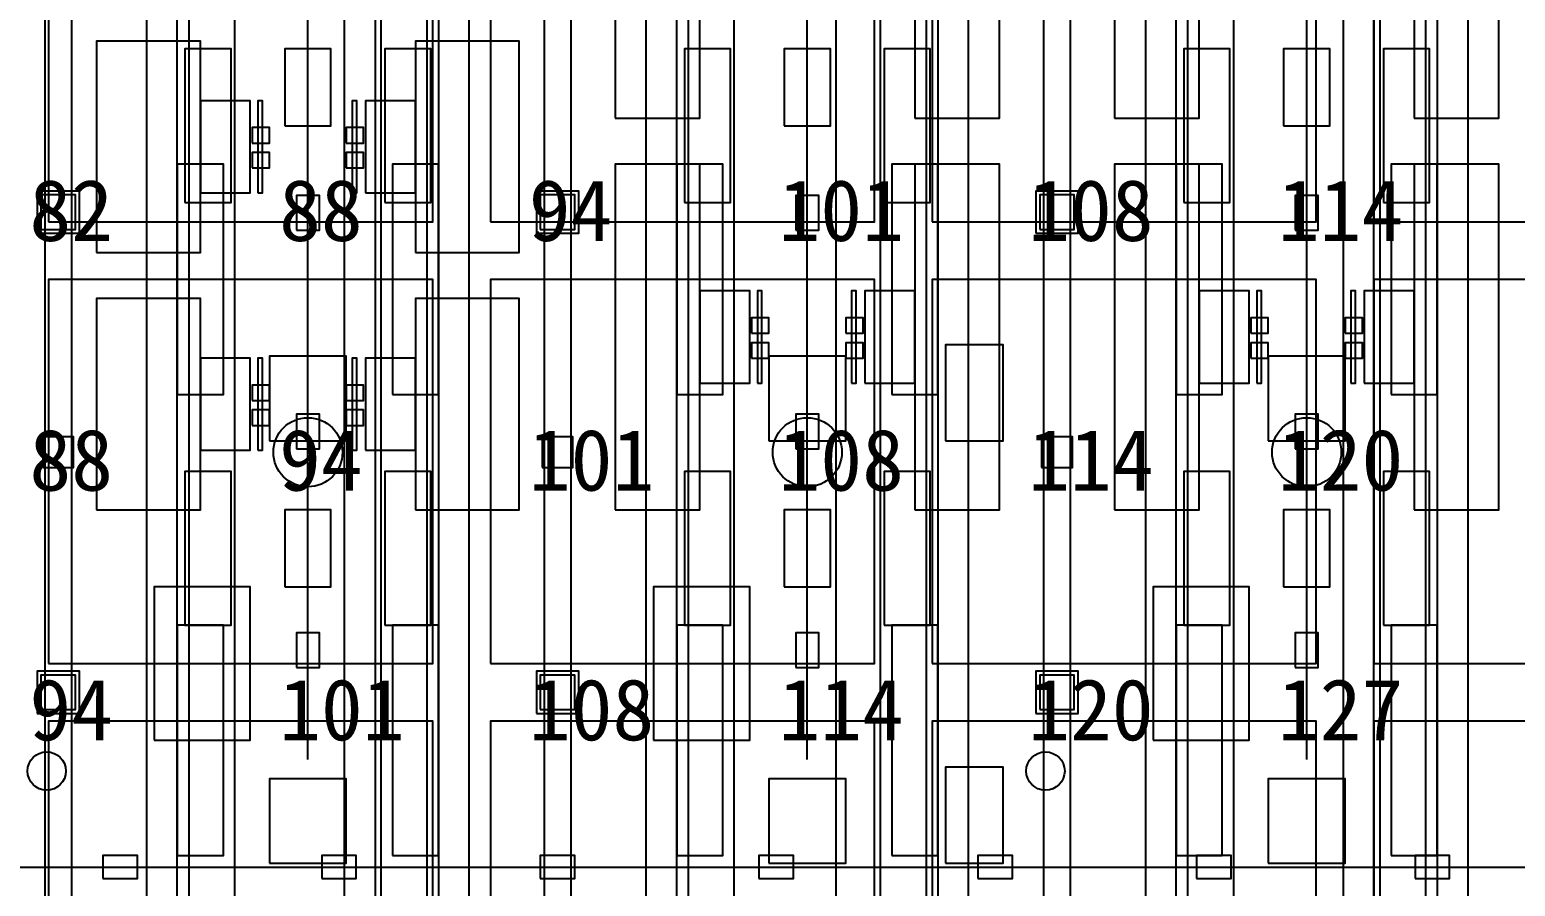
# Model space of a CAD drawing. Header units: metres. Extents: x -1640 to 1560, y -268 to 2338.
# Drawn here: x -72.99 to -34.32, y 2042.2 to 2064.5 of the extents above; entities that cross this region are included whole.
import ezdxf

# ---------------------------------------------------------------- set-up
doc = ezdxf.new("R2010")
doc.units = ezdxf.units.M
for name, color, linetype in [('1F_CHL', 4, 'Continuous'), ('1F_PUMP', 2, 'Continuous'), ('1F_SCR', 3, 'Continuous'), ('1F_STRUCT_COLUMN', 8, 'Continuous'), ('2F_CSF_LATERAL_RACK_CONCEPT', 9, 'Continuous'), ('2F_RFG', 5, 'Continuous'), ('2F_STRUCT_COLUMN', 8, 'Continuous'), ('2F_VMB', 6, 'Continuous'), ('3F_CLEANROOM_OVERHEAD_PIPE_DUCT_CONCEPT', 9, 'Continuous'), ('3F_CMP', 5, 'Continuous'), ('3F_EHS_EGRESS_DIST_M', 2, 'Continuous'), ('3F_EHS_EXTINGUISHER_HYDRANT_CABINET_CONCEPT', 1, 'Continuous'), ('3F_EHS_GAS_DETECTOR', 6, 'Continuous'), ('3F_FOUP', 5, 'Continuous'), ('3F_OHT', 9, 'Continuous'), ('3F_OHTV', 1, 'Continuous'), ('3F_STK', 3, 'Continuous'), ('3F_STRUCT_COLUMN', 8, 'Continuous'), ('3F_TBAR', 6, 'Continuous'), ('3F_WET', 6, 'Continuous'), ('4F_FFU', 1, 'Continuous'), ('4F_STRUCT_PLENUM_TRUSS_CONCEPT', 9, 'Continuous'), ('5F_CHL', 4, 'Continuous'), ('5F_PUMP', 2, 'Continuous'), ('5F_SCR', 3, 'Continuous'), ('5F_STRUCT_COLUMN', 8, 'Continuous'), ('6F_CSF_LATERAL_RACK_CONCEPT', 9, 'Continuous'), ('6F_RFG', 5, 'Continuous'), ('6F_STRUCT_COLUMN', 8, 'Continuous'), ('6F_VMB', 6, 'Continuous'), ('7F_CLEANROOM_OVERHEAD_PIPE_DUCT_CONCEPT', 9, 'Continuous'), ('7F_CMP', 5, 'Continuous'), ('7F_EHS_EGRESS_DIST_M', 2, 'Continuous'), ('7F_EHS_EXTINGUISHER_HYDRANT_CABINET_CONCEPT', 1, 'Continuous'), ('7F_EHS_GAS_DETECTOR', 6, 'Continuous'), ('7F_FOUP', 5, 'Continuous'), ('7F_OHT', 9, 'Continuous'), ('7F_OHTV', 1, 'Continuous'), ('7F_STK', 3, 'Continuous'), ('7F_STRUCT_COLUMN', 8, 'Continuous'), ('7F_TBAR', 6, 'Continuous'), ('7F_WET', 6, 'Continuous'), ('8F_FFU', 1, 'Continuous'), ('8F_STRUCT_PLENUM_TRUSS_CONCEPT', 9, 'Continuous'), ('UTIL_ELEC.LV_CONCEPT', 2, 'Continuous'), ('UTIL_PCW.R_CONCEPT', 1, 'Continuous'), ('UTIL_PCW.S_CONCEPT', 6, 'Continuous')]:
    doc.layers.add(name, color=color, linetype=linetype)

msp = doc.modelspace()

# ---------------------------------------------------------------- linework, layer by layer
at = {"layer": '1F_CHL'}
for points in [[(-49.15, 2053.8), (-47.65, 2053.8), (-47.65, 2056.3), (-49.15, 2056.3)], [(-49.15, 2042.8), (-47.65, 2042.8), (-47.65, 2045.3), (-49.15, 2045.3)]]:
    msp.add_lwpolyline(points, close=True, dxfattribs=at)
at = {"layer": '1F_PUMP'}
for points in [[(-68.95, 2060), (-67.75, 2060), (-67.75, 2064), (-68.95, 2064)], [(-63.75, 2060), (-62.55, 2060), (-62.55, 2064), (-63.75, 2064)], [(-55.95, 2060), (-54.75, 2060), (-54.75, 2064), (-55.95, 2064)], [(-50.75, 2060), (-49.55, 2060), (-49.55, 2064), (-50.75, 2064)], [(-42.95, 2060), (-41.75, 2060), (-41.75, 2064), (-42.95, 2064)], [(-37.75, 2060), (-36.55, 2060), (-36.55, 2064), (-37.75, 2064)], [(-68.95, 2049), (-67.75, 2049), (-67.75, 2053), (-68.95, 2053)], [(-63.75, 2049), (-62.55, 2049), (-62.55, 2053), (-63.75, 2053)], [(-55.95, 2049), (-54.75, 2049), (-54.75, 2053), (-55.95, 2053)], [(-50.75, 2049), (-49.55, 2049), (-49.55, 2053), (-50.75, 2053)], [(-42.95, 2049), (-41.75, 2049), (-41.75, 2053), (-42.95, 2053)], [(-37.75, 2049), (-36.55, 2049), (-36.55, 2053), (-37.75, 2053)]]:
    msp.add_lwpolyline(points, close=True, dxfattribs=at)
at = {"layer": '1F_SCR'}
for points in [[(-66.75, 2053.8), (-64.75, 2053.8), (-64.75, 2056), (-66.75, 2056)], [(-53.75, 2053.8), (-51.75, 2053.8), (-51.75, 2056), (-53.75, 2056)], [(-40.75, 2053.8), (-38.75, 2053.8), (-38.75, 2056), (-40.75, 2056)], [(-66.75, 2042.8), (-64.75, 2042.8), (-64.75, 2045), (-66.75, 2045)], [(-53.75, 2042.8), (-51.75, 2042.8), (-51.75, 2045), (-53.75, 2045)], [(-40.75, 2042.8), (-38.75, 2042.8), (-38.75, 2045), (-40.75, 2045)]]:
    msp.add_lwpolyline(points, close=True, dxfattribs=at)
at = {"layer": '1F_STRUCT_COLUMN'}
for points in [[(-72.8, 2059.2), (-71.7, 2059.2), (-71.7, 2060.3), (-72.8, 2060.3)], [(-59.8, 2059.2), (-58.7, 2059.2), (-58.7, 2060.3), (-59.8, 2060.3)], [(-46.8, 2059.2), (-45.7, 2059.2), (-45.7, 2060.3), (-46.8, 2060.3)], [(-72.8, 2046.7), (-71.7, 2046.7), (-71.7, 2047.8), (-72.8, 2047.8)], [(-59.8, 2046.7), (-58.7, 2046.7), (-58.7, 2047.8), (-59.8, 2047.8)], [(-46.8, 2046.7), (-45.7, 2046.7), (-45.7, 2047.8), (-46.8, 2047.8)]]:
    msp.add_lwpolyline(points, close=True, dxfattribs=at)
at = {"layer": '2F_CSF_LATERAL_RACK_CONCEPT'}
for points in [[(-69.95, 1970), (-69.15, 1970), (-69.15, 2113), (-69.95, 2113)], [(-62.35, 1970), (-61.55, 1970), (-61.55, 2113), (-62.35, 2113)], [(-56.95, 1970), (-56.15, 1970), (-56.15, 2113), (-56.95, 2113)], [(-49.35, 1970), (-48.55, 1970), (-48.55, 2113), (-49.35, 2113)], [(-43.95, 1970), (-43.15, 1970), (-43.15, 2113), (-43.95, 2113)], [(-36.35, 1970), (-35.55, 1970), (-35.55, 2113), (-36.35, 2113)]]:
    msp.add_lwpolyline(points, close=True, dxfattribs=at)
at = {"layer": '2F_RFG'}
for points in [[(-69.15, 2055), (-67.95, 2055), (-67.95, 2061), (-69.15, 2061)], [(-63.55, 2055), (-62.35, 2055), (-62.35, 2061), (-63.55, 2061)], [(-56.15, 2055), (-54.95, 2055), (-54.95, 2061), (-56.15, 2061)], [(-50.55, 2055), (-49.35, 2055), (-49.35, 2061), (-50.55, 2061)], [(-43.15, 2055), (-41.95, 2055), (-41.95, 2061), (-43.15, 2061)], [(-37.55, 2055), (-36.35, 2055), (-36.35, 2061), (-37.55, 2061)], [(-69.15, 2043), (-67.95, 2043), (-67.95, 2049), (-69.15, 2049)], [(-63.55, 2043), (-62.35, 2043), (-62.35, 2049), (-63.55, 2049)], [(-56.15, 2043), (-54.95, 2043), (-54.95, 2049), (-56.15, 2049)], [(-50.55, 2043), (-49.35, 2043), (-49.35, 2049), (-50.55, 2049)], [(-43.15, 2043), (-41.95, 2043), (-41.95, 2049), (-43.15, 2049)], [(-37.55, 2043), (-36.35, 2043), (-36.35, 2049), (-37.55, 2049)]]:
    msp.add_lwpolyline(points, close=True, dxfattribs=at)
at = {"layer": '2F_STRUCT_COLUMN'}
for points in [[(-72.7, 2059.3), (-71.8, 2059.3), (-71.8, 2060.2), (-72.7, 2060.2)], [(-59.7, 2059.3), (-58.8, 2059.3), (-58.8, 2060.2), (-59.7, 2060.2)], [(-46.7, 2059.3), (-45.8, 2059.3), (-45.8, 2060.2), (-46.7, 2060.2)], [(-72.7, 2046.8), (-71.8, 2046.8), (-71.8, 2047.7), (-72.7, 2047.7)], [(-59.7, 2046.8), (-58.8, 2046.8), (-58.8, 2047.7), (-59.7, 2047.7)], [(-46.7, 2046.8), (-45.8, 2046.8), (-45.8, 2047.7), (-46.7, 2047.7)]]:
    msp.add_lwpolyline(points, close=True, dxfattribs=at)
at = {"layer": '2F_VMB'}
for points in [[(-66.35, 2062), (-65.15, 2062), (-65.15, 2064), (-66.35, 2064)], [(-53.35, 2062), (-52.15, 2062), (-52.15, 2064), (-53.35, 2064)], [(-40.35, 2062), (-39.15, 2062), (-39.15, 2064), (-40.35, 2064)], [(-66.35, 2050), (-65.15, 2050), (-65.15, 2052), (-66.35, 2052)], [(-53.35, 2050), (-52.15, 2050), (-52.15, 2052), (-53.35, 2052)], [(-40.35, 2050), (-39.15, 2050), (-39.15, 2052), (-40.35, 2052)]]:
    msp.add_lwpolyline(points, close=True, dxfattribs=at)
at = {"layer": '3F_CLEANROOM_OVERHEAD_PIPE_DUCT_CONCEPT'}
for points in [[(-68.85, 1969), (-67.65, 1969), (-67.65, 2114), (-68.85, 2114)], [(-63.85, 1969), (-62.65, 1969), (-62.65, 2114), (-63.85, 2114)], [(-55.85, 1969), (-54.65, 1969), (-54.65, 2114), (-55.85, 2114)], [(-50.85, 1969), (-49.65, 1969), (-49.65, 2114), (-50.85, 2114)], [(-42.85, 1969), (-41.65, 1969), (-41.65, 2114), (-42.85, 2114)], [(-37.85, 1969), (-36.65, 1969), (-36.65, 2114), (-37.85, 2114)]]:
    msp.add_lwpolyline(points, close=True, dxfattribs=at)
at = {"layer": '3F_CMP'}
for points in [[(-71.25, 2058.7), (-68.55, 2058.7), (-68.55, 2064.2), (-71.25, 2064.2)], [(-62.95, 2058.7), (-60.25, 2058.7), (-60.25, 2064.2), (-62.95, 2064.2)], [(-68.55, 2060.25), (-67.25, 2060.25), (-67.25, 2062.65), (-68.55, 2062.65)], [(-64.25, 2060.25), (-62.95, 2060.25), (-62.95, 2062.65), (-64.25, 2062.65)], [(-71.25, 2052), (-68.55, 2052), (-68.55, 2057.5), (-71.25, 2057.5)], [(-62.95, 2052), (-60.25, 2052), (-60.25, 2057.5), (-62.95, 2057.5)], [(-68.55, 2053.55), (-67.25, 2053.55), (-67.25, 2055.95), (-68.55, 2055.95)], [(-64.25, 2053.55), (-62.95, 2053.55), (-62.95, 2055.95), (-64.25, 2055.95)]]:
    msp.add_lwpolyline(points, close=True, dxfattribs=at)
at = {"layer": '3F_EHS_EXTINGUISHER_HYDRANT_CABINET_CONCEPT'}
for centre in [(-72.55, 2045.2), (-46.55, 2045.2)]:
    msp.add_circle(centre, 0.5, dxfattribs=at)
at = {"layer": '3F_EHS_GAS_DETECTOR'}
for centre in [(-65.75, 2053.5), (-52.75, 2053.5), (-39.75, 2053.5)]:
    msp.add_circle(centre, 0.9, dxfattribs=at)
at = {"layer": '3F_FOUP'}
for points in [[(-67.2, 2061.55), (-66.75, 2061.55), (-66.75, 2061.95), (-67.2, 2061.95)], [(-64.75, 2061.55), (-64.3, 2061.55), (-64.3, 2061.95), (-64.75, 2061.95)], [(-67.2, 2060.9), (-66.75, 2060.9), (-66.75, 2061.3), (-67.2, 2061.3)], [(-64.75, 2060.9), (-64.3, 2060.9), (-64.3, 2061.3), (-64.75, 2061.3)], [(-54.2, 2056.6), (-53.75, 2056.6), (-53.75, 2057), (-54.2, 2057)], [(-51.75, 2056.6), (-51.3, 2056.6), (-51.3, 2057), (-51.75, 2057)], [(-41.2, 2056.6), (-40.75, 2056.6), (-40.75, 2057), (-41.2, 2057)], [(-38.75, 2056.6), (-38.3, 2056.6), (-38.3, 2057), (-38.75, 2057)], [(-54.2, 2055.95), (-53.75, 2055.95), (-53.75, 2056.35), (-54.2, 2056.35)], [(-51.75, 2055.95), (-51.3, 2055.95), (-51.3, 2056.35), (-51.75, 2056.35)], [(-41.2, 2055.95), (-40.75, 2055.95), (-40.75, 2056.35), (-41.2, 2056.35)], [(-38.75, 2055.95), (-38.3, 2055.95), (-38.3, 2056.35), (-38.75, 2056.35)], [(-67.2, 2054.85), (-66.75, 2054.85), (-66.75, 2055.25), (-67.2, 2055.25)], [(-64.75, 2054.85), (-64.3, 2054.85), (-64.3, 2055.25), (-64.75, 2055.25)], [(-67.2, 2054.2), (-66.75, 2054.2), (-66.75, 2054.6), (-67.2, 2054.6)], [(-64.75, 2054.2), (-64.3, 2054.2), (-64.3, 2054.6), (-64.75, 2054.6)]]:
    msp.add_lwpolyline(points, close=True, dxfattribs=at)
at = {"layer": '3F_OHT'}
for p, q in [((-65.75, 2045.5), (-65.75, 2114)), ((-52.75, 2045.5), (-52.75, 2114)), ((-39.75, 2045.5), (-39.75, 2114)), ((-221.5, 2042.7), (-1, 2042.7))]:
    msp.add_line(p, q, dxfattribs=at)
at = {"layer": '3F_OHTV'}
for points in [[(-66.05, 2059.28), (-65.45, 2059.28), (-65.45, 2060.18), (-66.05, 2060.18)], [(-53.05, 2059.28), (-52.45, 2059.28), (-52.45, 2060.18), (-53.05, 2060.18)], [(-40.05, 2059.28), (-39.45, 2059.28), (-39.45, 2060.18), (-40.05, 2060.18)], [(-66.05, 2053.59), (-65.45, 2053.59), (-65.45, 2054.49), (-66.05, 2054.49)], [(-53.05, 2053.59), (-52.45, 2053.59), (-52.45, 2054.49), (-53.05, 2054.49)], [(-40.05, 2053.59), (-39.45, 2053.59), (-39.45, 2054.49), (-40.05, 2054.49)], [(-66.05, 2047.9), (-65.45, 2047.9), (-65.45, 2048.8), (-66.05, 2048.8)], [(-53.05, 2047.9), (-52.45, 2047.9), (-52.45, 2048.8), (-53.05, 2048.8)], [(-40.05, 2047.9), (-39.45, 2047.9), (-39.45, 2048.8), (-40.05, 2048.8)], [(-71.09, 2042.4), (-70.19, 2042.4), (-70.19, 2043), (-71.09, 2043)], [(-65.39, 2042.4), (-64.49, 2042.4), (-64.49, 2043), (-65.39, 2043)], [(-59.7, 2042.4), (-58.8, 2042.4), (-58.8, 2043), (-59.7, 2043)], [(-54.01, 2042.4), (-53.11, 2042.4), (-53.11, 2043), (-54.01, 2043)], [(-48.31, 2042.4), (-47.41, 2042.4), (-47.41, 2043), (-48.31, 2043)], [(-42.62, 2042.4), (-41.72, 2042.4), (-41.72, 2043), (-42.62, 2043)], [(-36.93, 2042.4), (-36.03, 2042.4), (-36.03, 2043), (-36.93, 2043)]]:
    msp.add_lwpolyline(points, close=True, dxfattribs=at)
at = {"layer": '3F_STK'}
for points in [[(-69.75, 2046), (-67.25, 2046), (-67.25, 2050), (-69.75, 2050)], [(-56.75, 2046), (-54.25, 2046), (-54.25, 2050), (-56.75, 2050)], [(-43.75, 2046), (-41.25, 2046), (-41.25, 2050), (-43.75, 2050)]]:
    msp.add_lwpolyline(points, close=True, dxfattribs=at)
at = {"layer": '3F_STRUCT_COLUMN'}
for points in [[(-72.65, 2053.1), (-71.85, 2053.1), (-71.85, 2053.9), (-72.65, 2053.9)], [(-59.65, 2053.1), (-58.85, 2053.1), (-58.85, 2053.9), (-59.65, 2053.9)], [(-46.65, 2053.1), (-45.85, 2053.1), (-45.85, 2053.9), (-46.65, 2053.9)]]:
    msp.add_lwpolyline(points, close=True, dxfattribs=at)
at = {"layer": '3F_TBAR'}
for points in [[(-67.05, 2060.25), (-66.93, 2060.25), (-66.93, 2062.65), (-67.05, 2062.65)], [(-64.6, 2060.25), (-64.48, 2060.25), (-64.48, 2062.65), (-64.6, 2062.65)], [(-54.05, 2055.3), (-53.93, 2055.3), (-53.93, 2057.7), (-54.05, 2057.7)], [(-51.6, 2055.3), (-51.48, 2055.3), (-51.48, 2057.7), (-51.6, 2057.7)], [(-41.05, 2055.3), (-40.93, 2055.3), (-40.93, 2057.7), (-41.05, 2057.7)], [(-38.6, 2055.3), (-38.48, 2055.3), (-38.48, 2057.7), (-38.6, 2057.7)], [(-67.05, 2053.55), (-66.93, 2053.55), (-66.93, 2055.95), (-67.05, 2055.95)], [(-64.6, 2053.55), (-64.48, 2053.55), (-64.48, 2055.95), (-64.6, 2055.95)]]:
    msp.add_lwpolyline(points, close=True, dxfattribs=at)
at = {"layer": '3F_WET'}
for points in [[(-57.75, 2062.2), (-55.55, 2062.2), (-55.55, 2071.2), (-57.75, 2071.2)], [(-49.95, 2062.2), (-47.75, 2062.2), (-47.75, 2071.2), (-49.95, 2071.2)], [(-44.75, 2062.2), (-42.55, 2062.2), (-42.55, 2071.2), (-44.75, 2071.2)], [(-36.95, 2062.2), (-34.75, 2062.2), (-34.75, 2071.2), (-36.95, 2071.2)], [(-57.75, 2052), (-55.55, 2052), (-55.55, 2061), (-57.75, 2061)], [(-49.95, 2052), (-47.75, 2052), (-47.75, 2061), (-49.95, 2061)], [(-44.75, 2052), (-42.55, 2052), (-42.55, 2061), (-44.75, 2061)], [(-36.95, 2052), (-34.75, 2052), (-34.75, 2061), (-36.95, 2061)], [(-55.55, 2055.3), (-54.25, 2055.3), (-54.25, 2057.7), (-55.55, 2057.7)], [(-51.25, 2055.3), (-49.95, 2055.3), (-49.95, 2057.7), (-51.25, 2057.7)], [(-42.55, 2055.3), (-41.25, 2055.3), (-41.25, 2057.7), (-42.55, 2057.7)], [(-38.25, 2055.3), (-36.95, 2055.3), (-36.95, 2057.7), (-38.25, 2057.7)]]:
    msp.add_lwpolyline(points, close=True, dxfattribs=at)
at = {"layer": '4F_FFU'}
for points in [[(-72.5, 2059.5), (-62.5, 2059.5), (-62.5, 2069.5), (-72.5, 2069.5)], [(-61, 2059.5), (-51, 2059.5), (-51, 2069.5), (-61, 2069.5)], [(-49.5, 2059.5), (-39.5, 2059.5), (-39.5, 2069.5), (-49.5, 2069.5)], [(-38, 2059.5), (-28, 2059.5), (-28, 2069.5), (-38, 2069.5)], [(-72.5, 2048), (-62.5, 2048), (-62.5, 2058), (-72.5, 2058)], [(-61, 2048), (-51, 2048), (-51, 2058), (-61, 2058)], [(-49.5, 2048), (-39.5, 2048), (-39.5, 2058), (-49.5, 2058)], [(-38, 2048), (-28, 2048), (-28, 2058), (-38, 2058)], [(-72.5, 2036.5), (-62.5, 2036.5), (-62.5, 2046.5), (-72.5, 2046.5)], [(-61, 2036.5), (-51, 2036.5), (-51, 2046.5), (-61, 2046.5)], [(-49.5, 2036.5), (-39.5, 2036.5), (-39.5, 2046.5), (-49.5, 2046.5)], [(-38, 2036.5), (-28, 2036.5), (-28, 2046.5), (-38, 2046.5)]]:
    msp.add_lwpolyline(points, close=True, dxfattribs=at)
at = {"layer": '4F_STRUCT_PLENUM_TRUSS_CONCEPT'}
for points in [[(-72.6, 1966), (-71.9, 1966), (-71.9, 2117), (-72.6, 2117)], [(-59.6, 1966), (-58.9, 1966), (-58.9, 2117), (-59.6, 2117)], [(-46.6, 1966), (-45.9, 1966), (-45.9, 2117), (-46.6, 2117)]]:
    msp.add_lwpolyline(points, close=True, dxfattribs=at)
at = {"layer": '5F_CHL'}
for points in [[(-49.15, 2053.8), (-47.65, 2053.8), (-47.65, 2056.3), (-49.15, 2056.3)], [(-49.15, 2042.8), (-47.65, 2042.8), (-47.65, 2045.3), (-49.15, 2045.3)]]:
    msp.add_lwpolyline(points, close=True, dxfattribs=at)
at = {"layer": '5F_PUMP'}
for points in [[(-68.95, 2060), (-67.75, 2060), (-67.75, 2064), (-68.95, 2064)], [(-63.75, 2060), (-62.55, 2060), (-62.55, 2064), (-63.75, 2064)], [(-55.95, 2060), (-54.75, 2060), (-54.75, 2064), (-55.95, 2064)], [(-50.75, 2060), (-49.55, 2060), (-49.55, 2064), (-50.75, 2064)], [(-42.95, 2060), (-41.75, 2060), (-41.75, 2064), (-42.95, 2064)], [(-37.75, 2060), (-36.55, 2060), (-36.55, 2064), (-37.75, 2064)], [(-68.95, 2049), (-67.75, 2049), (-67.75, 2053), (-68.95, 2053)], [(-63.75, 2049), (-62.55, 2049), (-62.55, 2053), (-63.75, 2053)], [(-55.95, 2049), (-54.75, 2049), (-54.75, 2053), (-55.95, 2053)], [(-50.75, 2049), (-49.55, 2049), (-49.55, 2053), (-50.75, 2053)], [(-42.95, 2049), (-41.75, 2049), (-41.75, 2053), (-42.95, 2053)], [(-37.75, 2049), (-36.55, 2049), (-36.55, 2053), (-37.75, 2053)]]:
    msp.add_lwpolyline(points, close=True, dxfattribs=at)
at = {"layer": '5F_SCR'}
for points in [[(-66.75, 2053.8), (-64.75, 2053.8), (-64.75, 2056), (-66.75, 2056)], [(-53.75, 2053.8), (-51.75, 2053.8), (-51.75, 2056), (-53.75, 2056)], [(-40.75, 2053.8), (-38.75, 2053.8), (-38.75, 2056), (-40.75, 2056)], [(-66.75, 2042.8), (-64.75, 2042.8), (-64.75, 2045), (-66.75, 2045)], [(-53.75, 2042.8), (-51.75, 2042.8), (-51.75, 2045), (-53.75, 2045)], [(-40.75, 2042.8), (-38.75, 2042.8), (-38.75, 2045), (-40.75, 2045)]]:
    msp.add_lwpolyline(points, close=True, dxfattribs=at)
at = {"layer": '5F_STRUCT_COLUMN'}
for points in [[(-72.8, 2059.2), (-71.7, 2059.2), (-71.7, 2060.3), (-72.8, 2060.3)], [(-59.8, 2059.2), (-58.7, 2059.2), (-58.7, 2060.3), (-59.8, 2060.3)], [(-46.8, 2059.2), (-45.7, 2059.2), (-45.7, 2060.3), (-46.8, 2060.3)], [(-72.8, 2046.7), (-71.7, 2046.7), (-71.7, 2047.8), (-72.8, 2047.8)], [(-59.8, 2046.7), (-58.7, 2046.7), (-58.7, 2047.8), (-59.8, 2047.8)], [(-46.8, 2046.7), (-45.7, 2046.7), (-45.7, 2047.8), (-46.8, 2047.8)]]:
    msp.add_lwpolyline(points, close=True, dxfattribs=at)
at = {"layer": '6F_CSF_LATERAL_RACK_CONCEPT'}
for points in [[(-69.95, 1970), (-69.15, 1970), (-69.15, 2113), (-69.95, 2113)], [(-62.35, 1970), (-61.55, 1970), (-61.55, 2113), (-62.35, 2113)], [(-56.95, 1970), (-56.15, 1970), (-56.15, 2113), (-56.95, 2113)], [(-49.35, 1970), (-48.55, 1970), (-48.55, 2113), (-49.35, 2113)], [(-43.95, 1970), (-43.15, 1970), (-43.15, 2113), (-43.95, 2113)], [(-36.35, 1970), (-35.55, 1970), (-35.55, 2113), (-36.35, 2113)]]:
    msp.add_lwpolyline(points, close=True, dxfattribs=at)
at = {"layer": '6F_RFG'}
for points in [[(-69.15, 2055), (-67.95, 2055), (-67.95, 2061), (-69.15, 2061)], [(-63.55, 2055), (-62.35, 2055), (-62.35, 2061), (-63.55, 2061)], [(-56.15, 2055), (-54.95, 2055), (-54.95, 2061), (-56.15, 2061)], [(-50.55, 2055), (-49.35, 2055), (-49.35, 2061), (-50.55, 2061)], [(-43.15, 2055), (-41.95, 2055), (-41.95, 2061), (-43.15, 2061)], [(-37.55, 2055), (-36.35, 2055), (-36.35, 2061), (-37.55, 2061)], [(-69.15, 2043), (-67.95, 2043), (-67.95, 2049), (-69.15, 2049)], [(-63.55, 2043), (-62.35, 2043), (-62.35, 2049), (-63.55, 2049)], [(-56.15, 2043), (-54.95, 2043), (-54.95, 2049), (-56.15, 2049)], [(-50.55, 2043), (-49.35, 2043), (-49.35, 2049), (-50.55, 2049)], [(-43.15, 2043), (-41.95, 2043), (-41.95, 2049), (-43.15, 2049)], [(-37.55, 2043), (-36.35, 2043), (-36.35, 2049), (-37.55, 2049)]]:
    msp.add_lwpolyline(points, close=True, dxfattribs=at)
at = {"layer": '6F_STRUCT_COLUMN'}
for points in [[(-72.7, 2059.3), (-71.8, 2059.3), (-71.8, 2060.2), (-72.7, 2060.2)], [(-59.7, 2059.3), (-58.8, 2059.3), (-58.8, 2060.2), (-59.7, 2060.2)], [(-46.7, 2059.3), (-45.8, 2059.3), (-45.8, 2060.2), (-46.7, 2060.2)], [(-72.7, 2046.8), (-71.8, 2046.8), (-71.8, 2047.7), (-72.7, 2047.7)], [(-59.7, 2046.8), (-58.8, 2046.8), (-58.8, 2047.7), (-59.7, 2047.7)], [(-46.7, 2046.8), (-45.8, 2046.8), (-45.8, 2047.7), (-46.7, 2047.7)]]:
    msp.add_lwpolyline(points, close=True, dxfattribs=at)
at = {"layer": '6F_VMB'}
for points in [[(-66.35, 2062), (-65.15, 2062), (-65.15, 2064), (-66.35, 2064)], [(-53.35, 2062), (-52.15, 2062), (-52.15, 2064), (-53.35, 2064)], [(-40.35, 2062), (-39.15, 2062), (-39.15, 2064), (-40.35, 2064)], [(-66.35, 2050), (-65.15, 2050), (-65.15, 2052), (-66.35, 2052)], [(-53.35, 2050), (-52.15, 2050), (-52.15, 2052), (-53.35, 2052)], [(-40.35, 2050), (-39.15, 2050), (-39.15, 2052), (-40.35, 2052)]]:
    msp.add_lwpolyline(points, close=True, dxfattribs=at)
at = {"layer": '7F_CLEANROOM_OVERHEAD_PIPE_DUCT_CONCEPT'}
for points in [[(-68.85, 1969), (-67.65, 1969), (-67.65, 2114), (-68.85, 2114)], [(-63.85, 1969), (-62.65, 1969), (-62.65, 2114), (-63.85, 2114)], [(-55.85, 1969), (-54.65, 1969), (-54.65, 2114), (-55.85, 2114)], [(-50.85, 1969), (-49.65, 1969), (-49.65, 2114), (-50.85, 2114)], [(-42.85, 1969), (-41.65, 1969), (-41.65, 2114), (-42.85, 2114)], [(-37.85, 1969), (-36.65, 1969), (-36.65, 2114), (-37.85, 2114)]]:
    msp.add_lwpolyline(points, close=True, dxfattribs=at)
at = {"layer": '7F_CMP'}
for points in [[(-71.25, 2058.7), (-68.55, 2058.7), (-68.55, 2064.2), (-71.25, 2064.2)], [(-62.95, 2058.7), (-60.25, 2058.7), (-60.25, 2064.2), (-62.95, 2064.2)], [(-68.55, 2060.25), (-67.25, 2060.25), (-67.25, 2062.65), (-68.55, 2062.65)], [(-64.25, 2060.25), (-62.95, 2060.25), (-62.95, 2062.65), (-64.25, 2062.65)], [(-71.25, 2052), (-68.55, 2052), (-68.55, 2057.5), (-71.25, 2057.5)], [(-62.95, 2052), (-60.25, 2052), (-60.25, 2057.5), (-62.95, 2057.5)], [(-68.55, 2053.55), (-67.25, 2053.55), (-67.25, 2055.95), (-68.55, 2055.95)], [(-64.25, 2053.55), (-62.95, 2053.55), (-62.95, 2055.95), (-64.25, 2055.95)]]:
    msp.add_lwpolyline(points, close=True, dxfattribs=at)
at = {"layer": '7F_EHS_EXTINGUISHER_HYDRANT_CABINET_CONCEPT'}
for centre in [(-72.55, 2045.2), (-46.55, 2045.2)]:
    msp.add_circle(centre, 0.5, dxfattribs=at)
at = {"layer": '7F_EHS_GAS_DETECTOR'}
for centre in [(-65.75, 2053.5), (-52.75, 2053.5), (-39.75, 2053.5)]:
    msp.add_circle(centre, 0.9, dxfattribs=at)
at = {"layer": '7F_FOUP'}
for points in [[(-67.2, 2061.55), (-66.75, 2061.55), (-66.75, 2061.95), (-67.2, 2061.95)], [(-64.75, 2061.55), (-64.3, 2061.55), (-64.3, 2061.95), (-64.75, 2061.95)], [(-67.2, 2060.9), (-66.75, 2060.9), (-66.75, 2061.3), (-67.2, 2061.3)], [(-64.75, 2060.9), (-64.3, 2060.9), (-64.3, 2061.3), (-64.75, 2061.3)], [(-54.2, 2056.6), (-53.75, 2056.6), (-53.75, 2057), (-54.2, 2057)], [(-51.75, 2056.6), (-51.3, 2056.6), (-51.3, 2057), (-51.75, 2057)], [(-41.2, 2056.6), (-40.75, 2056.6), (-40.75, 2057), (-41.2, 2057)], [(-38.75, 2056.6), (-38.3, 2056.6), (-38.3, 2057), (-38.75, 2057)], [(-54.2, 2055.95), (-53.75, 2055.95), (-53.75, 2056.35), (-54.2, 2056.35)], [(-51.75, 2055.95), (-51.3, 2055.95), (-51.3, 2056.35), (-51.75, 2056.35)], [(-41.2, 2055.95), (-40.75, 2055.95), (-40.75, 2056.35), (-41.2, 2056.35)], [(-38.75, 2055.95), (-38.3, 2055.95), (-38.3, 2056.35), (-38.75, 2056.35)], [(-67.2, 2054.85), (-66.75, 2054.85), (-66.75, 2055.25), (-67.2, 2055.25)], [(-64.75, 2054.85), (-64.3, 2054.85), (-64.3, 2055.25), (-64.75, 2055.25)], [(-67.2, 2054.2), (-66.75, 2054.2), (-66.75, 2054.6), (-67.2, 2054.6)], [(-64.75, 2054.2), (-64.3, 2054.2), (-64.3, 2054.6), (-64.75, 2054.6)]]:
    msp.add_lwpolyline(points, close=True, dxfattribs=at)
at = {"layer": '7F_OHT'}
for p, q in [((-65.75, 2045.5), (-65.75, 2114)), ((-52.75, 2045.5), (-52.75, 2114)), ((-39.75, 2045.5), (-39.75, 2114)), ((-221.5, 2042.7), (-1, 2042.7))]:
    msp.add_line(p, q, dxfattribs=at)
at = {"layer": '7F_OHTV'}
for points in [[(-66.05, 2059.28), (-65.45, 2059.28), (-65.45, 2060.18), (-66.05, 2060.18)], [(-53.05, 2059.28), (-52.45, 2059.28), (-52.45, 2060.18), (-53.05, 2060.18)], [(-40.05, 2059.28), (-39.45, 2059.28), (-39.45, 2060.18), (-40.05, 2060.18)], [(-66.05, 2053.59), (-65.45, 2053.59), (-65.45, 2054.49), (-66.05, 2054.49)], [(-53.05, 2053.59), (-52.45, 2053.59), (-52.45, 2054.49), (-53.05, 2054.49)], [(-40.05, 2053.59), (-39.45, 2053.59), (-39.45, 2054.49), (-40.05, 2054.49)], [(-66.05, 2047.9), (-65.45, 2047.9), (-65.45, 2048.8), (-66.05, 2048.8)], [(-53.05, 2047.9), (-52.45, 2047.9), (-52.45, 2048.8), (-53.05, 2048.8)], [(-40.05, 2047.9), (-39.45, 2047.9), (-39.45, 2048.8), (-40.05, 2048.8)], [(-71.09, 2042.4), (-70.19, 2042.4), (-70.19, 2043), (-71.09, 2043)], [(-65.39, 2042.4), (-64.49, 2042.4), (-64.49, 2043), (-65.39, 2043)], [(-59.7, 2042.4), (-58.8, 2042.4), (-58.8, 2043), (-59.7, 2043)], [(-54.01, 2042.4), (-53.11, 2042.4), (-53.11, 2043), (-54.01, 2043)], [(-48.31, 2042.4), (-47.41, 2042.4), (-47.41, 2043), (-48.31, 2043)], [(-42.62, 2042.4), (-41.72, 2042.4), (-41.72, 2043), (-42.62, 2043)], [(-36.93, 2042.4), (-36.03, 2042.4), (-36.03, 2043), (-36.93, 2043)]]:
    msp.add_lwpolyline(points, close=True, dxfattribs=at)
at = {"layer": '7F_STK'}
for points in [[(-69.75, 2046), (-67.25, 2046), (-67.25, 2050), (-69.75, 2050)], [(-56.75, 2046), (-54.25, 2046), (-54.25, 2050), (-56.75, 2050)], [(-43.75, 2046), (-41.25, 2046), (-41.25, 2050), (-43.75, 2050)]]:
    msp.add_lwpolyline(points, close=True, dxfattribs=at)
at = {"layer": '7F_STRUCT_COLUMN'}
for points in [[(-72.65, 2053.1), (-71.85, 2053.1), (-71.85, 2053.9), (-72.65, 2053.9)], [(-59.65, 2053.1), (-58.85, 2053.1), (-58.85, 2053.9), (-59.65, 2053.9)], [(-46.65, 2053.1), (-45.85, 2053.1), (-45.85, 2053.9), (-46.65, 2053.9)]]:
    msp.add_lwpolyline(points, close=True, dxfattribs=at)
at = {"layer": '7F_TBAR'}
for points in [[(-67.05, 2060.25), (-66.93, 2060.25), (-66.93, 2062.65), (-67.05, 2062.65)], [(-64.6, 2060.25), (-64.48, 2060.25), (-64.48, 2062.65), (-64.6, 2062.65)], [(-54.05, 2055.3), (-53.93, 2055.3), (-53.93, 2057.7), (-54.05, 2057.7)], [(-51.6, 2055.3), (-51.48, 2055.3), (-51.48, 2057.7), (-51.6, 2057.7)], [(-41.05, 2055.3), (-40.93, 2055.3), (-40.93, 2057.7), (-41.05, 2057.7)], [(-38.6, 2055.3), (-38.48, 2055.3), (-38.48, 2057.7), (-38.6, 2057.7)], [(-67.05, 2053.55), (-66.93, 2053.55), (-66.93, 2055.95), (-67.05, 2055.95)], [(-64.6, 2053.55), (-64.48, 2053.55), (-64.48, 2055.95), (-64.6, 2055.95)]]:
    msp.add_lwpolyline(points, close=True, dxfattribs=at)
at = {"layer": '7F_WET'}
for points in [[(-57.75, 2062.2), (-55.55, 2062.2), (-55.55, 2071.2), (-57.75, 2071.2)], [(-49.95, 2062.2), (-47.75, 2062.2), (-47.75, 2071.2), (-49.95, 2071.2)], [(-44.75, 2062.2), (-42.55, 2062.2), (-42.55, 2071.2), (-44.75, 2071.2)], [(-36.95, 2062.2), (-34.75, 2062.2), (-34.75, 2071.2), (-36.95, 2071.2)], [(-57.75, 2052), (-55.55, 2052), (-55.55, 2061), (-57.75, 2061)], [(-49.95, 2052), (-47.75, 2052), (-47.75, 2061), (-49.95, 2061)], [(-44.75, 2052), (-42.55, 2052), (-42.55, 2061), (-44.75, 2061)], [(-36.95, 2052), (-34.75, 2052), (-34.75, 2061), (-36.95, 2061)], [(-55.55, 2055.3), (-54.25, 2055.3), (-54.25, 2057.7), (-55.55, 2057.7)], [(-51.25, 2055.3), (-49.95, 2055.3), (-49.95, 2057.7), (-51.25, 2057.7)], [(-42.55, 2055.3), (-41.25, 2055.3), (-41.25, 2057.7), (-42.55, 2057.7)], [(-38.25, 2055.3), (-36.95, 2055.3), (-36.95, 2057.7), (-38.25, 2057.7)]]:
    msp.add_lwpolyline(points, close=True, dxfattribs=at)
at = {"layer": '8F_FFU'}
for points in [[(-72.5, 2059.5), (-62.5, 2059.5), (-62.5, 2069.5), (-72.5, 2069.5)], [(-61, 2059.5), (-51, 2059.5), (-51, 2069.5), (-61, 2069.5)], [(-49.5, 2059.5), (-39.5, 2059.5), (-39.5, 2069.5), (-49.5, 2069.5)], [(-38, 2059.5), (-28, 2059.5), (-28, 2069.5), (-38, 2069.5)], [(-72.5, 2048), (-62.5, 2048), (-62.5, 2058), (-72.5, 2058)], [(-61, 2048), (-51, 2048), (-51, 2058), (-61, 2058)], [(-49.5, 2048), (-39.5, 2048), (-39.5, 2058), (-49.5, 2058)], [(-38, 2048), (-28, 2048), (-28, 2058), (-38, 2058)], [(-72.5, 2036.5), (-62.5, 2036.5), (-62.5, 2046.5), (-72.5, 2046.5)], [(-61, 2036.5), (-51, 2036.5), (-51, 2046.5), (-61, 2046.5)], [(-49.5, 2036.5), (-39.5, 2036.5), (-39.5, 2046.5), (-49.5, 2046.5)], [(-38, 2036.5), (-28, 2036.5), (-28, 2046.5), (-38, 2046.5)]]:
    msp.add_lwpolyline(points, close=True, dxfattribs=at)
at = {"layer": '8F_STRUCT_PLENUM_TRUSS_CONCEPT'}
for points in [[(-72.6, 1966), (-71.9, 1966), (-71.9, 2117), (-72.6, 2117)], [(-59.6, 1966), (-58.9, 1966), (-58.9, 2117), (-59.6, 2117)], [(-46.6, 1966), (-45.9, 1966), (-45.9, 2117), (-46.6, 2117)]]:
    msp.add_lwpolyline(points, close=True, dxfattribs=at)
at = {"layer": 'UTIL_ELEC.LV_CONCEPT'}
msp.add_line((-52, 1971.7), (-52, 2125.3), dxfattribs=at)
msp.add_line((-52, 1971.7), (-52, 2125.3), dxfattribs=at)
at = {"layer": 'UTIL_PCW.R_CONCEPT'}
for p, q in [((-63.995, 1971.78), (-63.995, 2111.23)), ((-63.995, 1971.78), (-63.995, 2111.23)), ((-38.005, 1971.78), (-38.005, 2111.23)), ((-38.005, 1971.78), (-38.005, 2111.23))]:
    msp.add_line(p, q, dxfattribs=at)
at = {"layer": 'UTIL_PCW.S_CONCEPT'}
for p, q in [((-64.795, 1971.78), (-64.795, 2111.23)), ((-64.795, 1971.78), (-64.795, 2111.23)), ((-38.795, 1971.78), (-38.795, 2111.23)), ((-38.795, 1971.78), (-38.795, 2111.23))]:
    msp.add_line(p, q, dxfattribs=at)

# ---------------------------------------------------------------- texts
at = {"layer": '3F_EHS_EGRESS_DIST_M'}
for s, p in [('82', (-73, 2059)), ('88', (-66.5, 2059)), ('94', (-60, 2059)), ('101', (-53.5, 2059)), ('108', (-47, 2059)), ('114', (-40.5, 2059)), ('88', (-73, 2052.5)), ('94', (-66.5, 2052.5)), ('101', (-60, 2052.5)), ('108', (-53.5, 2052.5)), ('114', (-47, 2052.5)), ('120', (-40.5, 2052.5)), ('94', (-73, 2046)), ('101', (-66.5, 2046)), ('108', (-60, 2046)), ('114', (-53.5, 2046)), ('120', (-47, 2046)), ('127', (-40.5, 2046))]:
    msp.add_text(s, height=1.6, dxfattribs=at).set_placement(p)
at = {"layer": '7F_EHS_EGRESS_DIST_M'}
for s, p in [('82', (-73, 2059)), ('88', (-66.5, 2059)), ('94', (-60, 2059)), ('101', (-53.5, 2059)), ('108', (-47, 2059)), ('114', (-40.5, 2059)), ('88', (-73, 2052.5)), ('94', (-66.5, 2052.5)), ('101', (-60, 2052.5)), ('108', (-53.5, 2052.5)), ('114', (-47, 2052.5)), ('120', (-40.5, 2052.5)), ('94', (-73, 2046)), ('101', (-66.5, 2046)), ('108', (-60, 2046)), ('114', (-53.5, 2046)), ('120', (-47, 2046)), ('127', (-40.5, 2046))]:
    msp.add_text(s, height=1.6, dxfattribs=at).set_placement(p)

doc.saveas('drawing.dxf')
